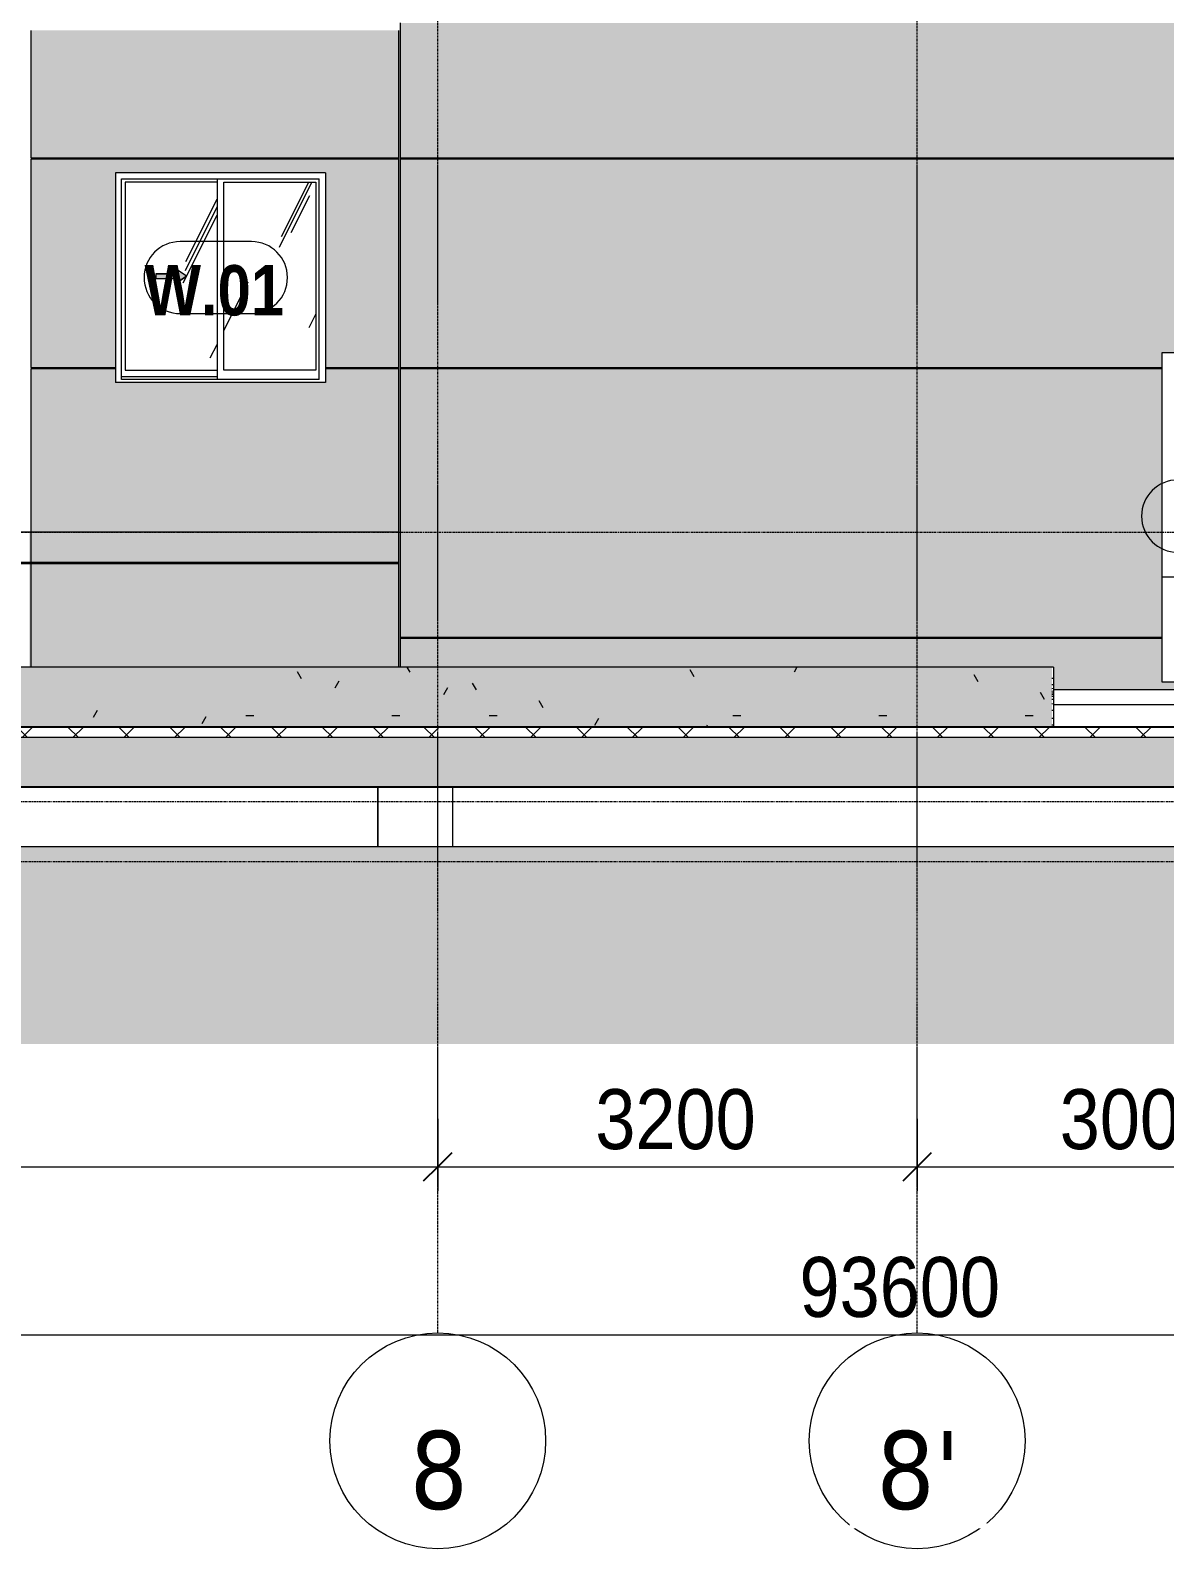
# Model space of a CAD drawing. Header units: millimetres. Extents: x -134153 to 99383, y -5233 to 35400.
# Drawn here: x 36140 to 43711, y -4584 to 5550 of the extents above; entities that cross this region are included whole.
import ezdxf

# ---------------------------------------------------------------- set-up
doc = ezdxf.new("R2010")
doc.units = ezdxf.units.MM
for name, pattern in [('1 NÉT CALL OUT', [6, 3, -3]), ('Centre', [31.75, 6.35, -4.7625, 15.875, -4.7625]), ('Grid Line', [22.225, 12.7, -3.175, 3.175, -3.175])]:
    doc.linetypes.add(name, pattern=pattern)
for name, color, linetype, lineweight in [('0-2', 250, 'Continuous', 5), ('A-ANNO-DIMS', 211, 'Continuous', 9), ('A-ANNO-DIMS-160', 211, 'Continuous', 9), ('A-DETL-GENF', 92, 'Continuous', 9), ('A-DETL-GENF-1', 92, '1 NÉT CALL OUT', 9), ('A-DETL-GENF-2', 9, 'Continuous', 9), ('A-DETL-THIN', 151, 'Continuous', 9), ('A-DOOR-IDEN', 31, 'Continuous', 9), ('A-FLOR', 192, 'Continuous', 9), ('A-FLOR-3', 192, 'Continuous', 25), ('A-FLOR-LEVL-2', 51, 'Centre', 9), ('A-FLOR-MCUT', 51, 'Continuous', 9), ('A-FLOR-PATT', 8, 'Continuous', 9), ('A-GLAZ', 151, 'Continuous', 9), ('A-GLAZ-3', 7, '1 NÉT CALL OUT', 9), ('A-GLAZ-IDEN', 152, 'Continuous', 9), ('A-WALL', 113, 'Continuous', 9), ('A-WALL-PATT', 111, 'Continuous', 9), ('A-WALL-PATT-2', 111, 'Continuous', 5), ('L-SITE-WALL-1', 7, 'Continuous', 9), ('S-BEAM-1', 7, 'Continuous', 9), ('S-COLS-1', 7, 'Continuous', 9), ('S-GRID-1', 1, 'Grid Line', 9), ('S-GRID-IDEN', 1, 'Continuous', 9)]:
    doc.layers.add(name, color=color, linetype=linetype, lineweight=lineweight)
doc.styles.add('Arial_B_1', font='arialbd_0.ttf', dxfattribs={"width": 0.85, "height": 336})
doc.styles.add('Tahoma_B_1', font='tahomabd_0.ttf', dxfattribs={"height": 520})
doc.styles.add('UTM Avo', font='UTM Avo.ttf', dxfattribs={"width": 0.9, "height": 400})
doc.dimstyles.new('1_Dim_chi_tiet_2_5', dxfattribs={"dimscale": 304.8, "dimtxt": 399.720379, "dimasz": 0.629921, "dimexe": 0.524934, "dimexo": 0.0625, "dimgap": 0.052493, "dimtad": 1, "dimdec": 0, "dimrnd": 5, "dimzin": 0, "dimdsep": 46, "dimtxsty": 'UTM Avo', "dimblk1": 'OBLIQUE', "dimblk2": 'OBLIQUE', "dimsah": 1, "dimcen": 0.09, "dimdle": 0.524934, "dimazin": 0, "dimtfac": 1, "dimtdec": 4, "dimtix": 1, "dimtmove": 0, "dimatfit": 3, "dimfxl": 1.049869, "dimfxlon": 1, "dimtvp": 1, "dimtolj": 1, "dimtzin": 0, "dimarcsym": 2})
pattern_1 = [(63.435, (84482.24, 111.3), (-0.002, 1625.6), [567.96, -3067]), (63.435, (82856.64, 111.3), (-0.002, 1625.6), [567.96, -3067]), (63.435, (85260.4, 425.35), (-0.002, 1625.6), [567.96, -3067]), (63.435, (83634.8, 425.35), (-0.002, 1625.6), [567.96, -3067]), (63.435, (85142.64, 314.5), (-0.002, 1625.6), [567.96, -3067]), (63.435, (83517.04, 314.5), (-0.002, 1625.6), [567.96, -3067]), (63.435, (85022.6, 949.4), (-0.002, 1625.6), [276.06, -3358.9]), (63.435, (83397, 949.4), (-0.002, 1625.6), [276.06, -3358.9]), (63.435, (84944.06, 851.15), (-0.002, 1625.6), [567.96, -3067]), (63.435, (83318.46, 851.15), (-0.002, 1625.6), [567.96, -3067]), (63.435, (84957.9, 921.7), (-0.002, 1625.6), [567.96, -3067]), (63.435, (83332.3, 921.7), (-0.002, 1625.6), [567.96, -3067]), (63.435, (84302.1, 612.2), (-0.002, 1625.6), [567.96, -3067]), (63.435, (82676.5, 612.2), (-0.002, 1625.6), [567.96, -3067]), (63.435, (84315.9, 695.35), (-0.002, 1625.6), [567.96, -3067]), (63.435, (82690.3, 695.35), (-0.002, 1625.6), [567.96, -3067]), (63.435, (84319.65, 755.3), (-0.002, 1625.6), [567.96, -3067]), (63.435, (82694.05, 755.3), (-0.002, 1625.6), [567.96, -3067])]
pattern_2 = [(349.695, (43152.9, 869.39), (3657.59817, -609.61005), [68.155, -6747.38]), (0, (43219.95, 857.2), (609.6, 609.6), [67.056, -542.544]), (18.435, (43287.01, 857.2), (1219.199, 609.6016), [57.832, -1869.893]), (172.875, (43341.874, 875.49), (4267.1994, -609.5991), [49.148, -4865.604]), (174.806, (43293.106, 881.584), (6096.00395, -609.55472), [67.333, -6665.92]), (194.036, (43226.05, 887.68), (-1828.8022, -609.5924), [75.403, -2438.042]), (9.462, (43201.67, 869.39), (3048.005, 609.5835), [37.08, -3670.97]), (353.66, (43238.24, 875.49), (-4876.8008, 609.5835), [55.202, -5464.96]), (185.711, (43293.106, 869.39), (-5486.3951, -609.63944), [61.264, -6065.14]), (168.69, (43232.15, 863.3), (2438.4, -609.6026), [31.084, -3077.28]), (354.806, (43098.034, 863.296), (-6096.00395, 609.55472), [67.333, -6665.92]), (348.69, (43165.09, 857.2), (-2438.4, 609.6026), [62.167, -3046.194]), (0, (43226.05, 845), (609.6, 609.6), [73.15, -536.45]), (20.556, (43299.2, 845.01), (3048.0001, 1219.19697), [52.084, -5156.34]), (3.814, (43347.97, 863.296), (8534.40115, 609.58889), [91.643, -9072.654]), (354.806, (43439.41, 869.39), (-6096.00395, 609.55472), [67.333, -6665.92]), (0, (43506.47, 863.3), (609.6, 609.6), [67.056, -542.544]), (5.194, (42963.92, 863.296), (6096.00395, 609.55472), [67.333, -6665.92]), (354.806, (43030.98, 869.39), (-6096.00395, 609.55472), [67.333, -6665.92]), (0, (42963.9, 875.5), (609.6, 609.6), [36.576, -573.024]), (5.194, (43000.5, 875.49), (6096.00395, 609.55472), [67.333, -6665.92]), (0, (43067.55, 881.6), (609.6, 609.6), [60.96, -548.64]), (10.305, (43128.514, 881.584), (-3657.59817, -609.61005), [68.155, -6747.38]), (5.194, (43195.57, 893.776), (6096.00395, 609.55472), [67.333, -6665.92]), (354.806, (43262.626, 899.87), (-6096.00395, 609.55472), [67.333, -6665.92]), (354.806, (43329.68, 893.776), (-6096.00395, 609.55472), [67.333, -6665.92]), (351.87, (43396.74, 887.68), (-3657.6004, 609.5929), [86.21, -4224.312]), (0, (43482.1, 875.5), (609.6, 609.6), [91.44, -518.16]), (347.471, (43457.7, 509.73), (3047.9989, -609.61085), [56.202, -5564.033]), (354.289, (43512.56, 497.536), (-5486.3951, 609.63944), [61.264, -6065.14]), (8.13, (43457.7, 509.73), (3657.6004, 609.5929), [43.105, -4267.418]), (9.462, (43500.37, 515.82), (3048.005, 609.5835), [74.16, -3633.892]), (0, (42963.9, 528), (609.6, 609.6), [73.15, -536.45]), (350.538, (43037.07, 528.02), (-3048.005, 609.5835), [37.08, -3670.97]), (201.801, (43073.65, 521.92), (1828.8045, 609.5868), [32.828, -3249.968]), (192.995, (43043.17, 509.73), (5486.39314, 1219.23746), [81.33, -8051.747]), (352.875, (43524.754, 509.73), (-4267.1994, 609.5991), [49.148, -4865.604]), (7.125, (43524.754, 509.73), (4267.1994, 609.5991), [49.148, -4865.604]), (0, (42963.9, 515.8), (609.6, 609.6), [48.77, -560.83]), (194.036, (43012.69, 515.82), (-1828.8022, -609.5924), [50.27, -2463.177]), (356.633, (43098.034, 534.112), (-9753.59439, 609.69188), [103.811, -10277.302]), (357.709, (43201.666, 528.016), (-14630.39665, 609.69909), [152.522, -15099.665]), (3.18, (43354.066, 521.92), (10363.19831, 609.63121), [109.897, -10879.823]), (9.462, (43463.79, 528.02), (3048.005, 609.5835), [111.242, -3596.81]), (10.305, (42963.92, 473.15), (-3657.59817, -609.61005), [68.155, -6747.38]), (15.945, (43030.98, 485.34), (-2438.4042, -609.58315), [88.76, -4349.196]), (0, (43116.3, 509.7), (609.6, 609.6), [79.25, -530.35]), (351.87, (43195.57, 509.73), (-3657.6004, 609.5929), [86.21, -4224.312]), (3.576, (43280.914, 497.536), (9144.00297, 609.5468), [97.726, -9674.906]), (351.254, (43378.45, 503.63), (4267.20096, -609.58783), [80.18, -7937.856]), (345.964, (43457.7, 491.44), (-1828.8022, 609.5924), [75.403, -2438.042]), (0, (43530.85, 473.15), (609.6, 609.6), [42.672, -566.928]), (174.806, (43098.034, 534.11), (6096.00395, -609.55472), [134.665, -6598.587]), (355.236, (42963.92, 570.69), (-6705.59647, 609.64143), [146.81, -7193.745]), (0, (43110.2, 558.5), (609.6, 609.6), [140.21, -469.39]), (4.086, (43250.434, 558.496), (7924.79503, 609.65274), [171.123, -8385.02]), (0, (43421.1, 570.7), (609.6, 609.6), [152.4, -457.2]), (7.125, (42963.92, 442.67), (4267.1994, 609.5991), [147.443, -4767.31]), (6.34, (43110.226, 460.96), (4876.8008, 609.5835), [110.403, -5409.758]), (357.51, (43219.954, 473.152), (-13411.19697, 609.70439), [140.34, -13893.706]), (353.48, (43360.162, 467.056), (-15849.59217, 1828.855172), [214.749, -21260.135]), (3.013, (42963.922, 838.912), (10972.79715, 609.6408), [115.984, -11482.446]), (351.87, (43079.75, 845.01), (-3657.6004, 609.5929), [129.316, -4181.208]), (357.614, (43207.762, 826.72), (-14020.79943, 609.61372), [146.431, -14496.664]), (10.62, (43354.066, 820.624), (-6705.59246, -1219.23973), [99.236, -9824.334]), (0, (43451.6, 838.9), (609.6, 609.6), [121.92, -487.68]), (356.82, (42963.922, 912.064), (-10363.19831, 609.63121), [109.897, -10879.823]), (6.009, (43073.65, 905.968), (-6095.99899, -609.59918), [116.464, -11529.929]), (6.71, (43189.474, 918.16), (-5486.39734, -609.61573), [104.346, -10330.325]), (354.289, (43293.106, 930.35), (-5486.3951, 609.63944), [122.528, -6003.877]), (347.905, (43415.026, 918.16), (-5486.39487, 1219.22295), [87.28, -8640.862]), (9.462, (43500.37, 899.87), (3048.005, 609.5835), [74.16, -3633.892]), (3.814, (42963.92, 796.24), (8534.40115, 609.58889), [91.643, -9072.654]), (347.196, (43055.362, 802.336), (-7924.80896, 1828.76326), [137.532, -13615.67]), (0, (43189.5, 771.86), (609.6, 609.6), [152.4, -457.2]), (5.44, (43341.874, 771.856), (-6705.60249, -609.56085), [128.595, -12730.932]), (6.71, (43469.89, 784.048), (-5486.39734, -609.61573), [104.346, -10330.325]), (0, (42963.9, 954.74), (609.6, 609.6), [103.63, -505.97]), (8.13, (43067.55, 954.74), (3657.6004, 609.5929), [172.42, -4138.102]), (357.614, (43238.242, 979.12), (-14020.79943, 609.61372), [146.431, -14496.664]), (354.472, (43384.546, 973.024), (12801.59101, -1219.302898), [189.859, -18796.025]), (6.843, (42963.922, 400), (-10363.19504, -1219.24128), [153.494, -15195.842]), (0, (43116.3, 418.3), (609.6, 609.6), [170.69, -438.91]), (356.348, (43287.01, 418.288), (-18897.604963, 1219.126665), [287.095, -28422.422]), (0, (42963.9, 613.36), (609.6, 609.6), [146.304, -463.296]), (4.764, (43110.226, 613.36), (6705.59647, 609.64143), [146.81, -7193.745]), (358.152, (43256.53, 625.552), (-18287.99624, 609.724117), [189.074, -18718.355]), (357.274, (43445.506, 619.456), (-12192.00424, 609.53415), [128.161, -12687.945]), (354.806, (42963.92, 710.896), (-6096.00395, 609.55472), [134.665, -6598.587]), (0, (43098.03, 698.7), (609.6, 609.6), [195.07, -414.53]), (1.909, (43293.106, 698.704), (17678.40105, 609.55323), [182.982, -18115.176]), (3.576, (43475.986, 704.8), (9144.00297, 609.5468), [97.726, -9674.906])]

# ---------------------------------------------------------------- blocks, each defined once
blk = doc.blocks.new('NCV_TKTC_KET CAU_rvt-2-TKCS_MẶT ĐỨNG HƯỚNG NAM')
at = {"layer": 'L-SITE-WALL-1'}
blk.add_line((76953, 100), (76953, 500), dxfattribs=at)
at = {"layer": 'S-BEAM-1'}
blk.add_line((81463, 1150), (83653, 1150), dxfattribs=at)
at = {"layer": 'S-COLS-1'}
for p, q in [((76953, 500), (76953, 100)), ((77453, 100), (77453, 500))]:
    blk.add_line(p, q, dxfattribs=at)
blk = doc.blocks.new('1_FAMILY RVT - W01-WxH 1400x1400xmm-V307-TKCS_MẶT ĐỨNG HƯỚNG NAM')
at = {"layer": 'A-DETL-GENF-1'}
blk.add_hatch(color=256, dxfattribs=at).paths.add_polyline_path([(75607, 3862), (75675, 3910), (75607, 3957), (75607, 3926), (75472, 3926), (75472, 3893), (75607, 3893)])
at = {"layer": 'A-GLAZ'}
h = blk.add_hatch(dxfattribs=at)
h.set_pattern_fill('FP_30', color=256, style=0, pattern_type=2)
h.set_pattern_definition(pattern_1)
h.paths.add_polyline_path([(75830, 3283), (75880, 3283), (75880, 4537), (75266, 4537), (75266, 3283)])
h.paths.add_polyline_path([(75607, 3862), (75607, 3893), (75472, 3893), (75472, 3926), (75607, 3926), (75607, 3957), (75675, 3910), (75651, 3893)])
h = blk.add_hatch(dxfattribs=at)
h.set_pattern_fill('FP_30', color=256, style=0, pattern_type=2)
h.set_pattern_definition(pattern_1)
h.paths.add_polyline_path([(76539, 3283), (76539, 4537), (75925, 4537), (75925, 3283)])
at = {"layer": 'A-DETL-GENF'}
for p, q in [((75607, 3957), (75607, 3926)), ((75675, 3910), (75607, 3957)), ((75675, 3910), (75607, 3957)), ((75607, 3957), (75607, 3926)), ((75472, 3926), (75472, 3893)), ((75472, 3926), (75607, 3926)), ((75607, 3926), (75472, 3926)), ((75472, 3926), (75472, 3893)), ((75472, 3893), (75607, 3893)), ((75472, 3893), (75607, 3893)), ((75675, 3910), (75607, 3862)), ((75607, 3862), (75675, 3910)), ((75607, 3893), (75607, 3862)), ((75607, 3893), (75607, 3862))]:
    blk.add_line(p, q, dxfattribs=at)
at = {"layer": 'A-GLAZ'}
for p, q in [((76603, 4600), (75203, 4600)), ((75203, 4600), (75203, 3200)), ((76603, 4600), (76603, 3200)), ((75243, 4559), (76562, 4559)), ((75243, 3219), (75243, 4559)), ((75266, 4537), (75266, 3283)), ((75880, 4537), (75266, 4537)), ((75880, 4559), (75880, 3219)), ((75925, 3283), (75925, 4537)), ((75925, 4537), (76539, 4537)), ((76539, 4537), (76539, 3283)), ((76562, 3219), (76562, 4559)), ((75266, 3283), (75880, 3283)), ((76539, 3283), (75925, 3283)), ((76603, 3200), (75203, 3200)), ((75880, 3238), (75243, 3238)), ((75880, 3238), (75243, 3238)), ((76562, 3219), (75243, 3219))]:
    blk.add_line(p, q, dxfattribs=at)
blk = doc.blocks.new('Grid - M_Grid Head - Circle-353313-TKCS_MẶT ĐỨNG HƯỚNG NAM')
at = {"layer": 'S-GRID-IDEN'}
blk.add_circle((33653, -3864), 720, dxfattribs=at)
blk = doc.blocks.new('SSA-WINDOW TAG - 10-2062020-TKCS_MẶT ĐỨNG HƯỚNG NAM')
at = {"layer": 'A-GLAZ-IDEN'}
for p, q in [((43760.064287, 11140), (43282.564287, 11140)), ((43282.564287, 10660), (43760.064287, 10660))]:
    blk.add_line(p, q, dxfattribs=at)
for centre, start, end in [((43282.564287, 10900), 90, 270), ((43760.064287, 10900), 270, 90)]:
    blk.add_arc(centre, 240, start, end, dxfattribs=at)
blk = doc.blocks.new('DIMBLOCK131-TKCS_MẶT ĐỨNG HƯỚNG NAM')
at = {"layer": 'A-ANNO-DIMS-160'}
for p, q in [((30659, -1716), (30659, -2196)), ((30659, -2036), (30659, -1716)), ((38859, -1716), (38859, -2196)), ((38859, -2036), (38859, -1716)), ((30659, -2036), (38859, -2036))]:
    blk.add_line(p, q, dxfattribs=at)
at = {"layer": 'A-ANNO-DIMS-160', "lineweight": 25}
for p, q in [((30659, -2036), (30755, -1940)), ((38859, -2036), (38955, -1940)), ((30659, -2036), (30563, -2132)), ((38859, -2036), (38763, -2132))]:
    blk.add_line(p, q, dxfattribs=at)
at = {"layer": 'A-ANNO-DIMS-160', "color": 0, "insert": (34211, -1517), "char_height": 400, "width": 1314.64, "attachment_point": 1, "line_spacing_factor": 1.110334, "style": 'UTM Avo'}
blk.add_mtext('8200', dxfattribs=at)
blk = doc.blocks.new('_Oblique')
at = {"color": 0, "linetype": 'ByBlock', "lineweight": -2}
blk.add_line((-0.5, -0.5), (0.5, 0.5), dxfattribs=at)
blk = doc.blocks.new('DIMBLOCK132-TKCS_MẶT ĐỨNG HƯỚNG NAM')
at = {"layer": 'A-ANNO-DIMS-160'}
for p, q in [((38859, -1716), (38859, -2196)), ((38859, -2036), (38859, -1716)), ((42059, -1716), (42059, -2196)), ((42059, -2036), (42059, -1716)), ((38859, -2036), (42059, -2036))]:
    blk.add_line(p, q, dxfattribs=at)
at = {"layer": 'A-ANNO-DIMS-160', "lineweight": 25}
for p, q in [((38859, -2036), (38955, -1940)), ((42059, -2036), (42155, -1940)), ((38859, -2036), (38763, -2132)), ((42059, -2036), (41963, -2132))]:
    blk.add_line(p, q, dxfattribs=at)
at = {"layer": 'A-ANNO-DIMS-160', "color": 0, "insert": (39911, -1517), "char_height": 400, "width": 1314.64, "attachment_point": 1, "line_spacing_factor": 1.110334, "style": 'UTM Avo'}
blk.add_mtext('3200', dxfattribs=at)
blk = doc.blocks.new('DIMBLOCK133-TKCS_MẶT ĐỨNG HƯỚNG NAM')
at = {"layer": 'A-ANNO-DIMS-160'}
for p, q in [((42059, -1716), (42059, -2196)), ((42059, -2036), (42059, -1716)), ((45059, -1716), (45059, -2196)), ((45059, -2036), (45059, -1716)), ((42059, -2036), (45059, -2036))]:
    blk.add_line(p, q, dxfattribs=at)
at = {"layer": 'A-ANNO-DIMS-160', "lineweight": 25}
for p, q in [((42059, -2036), (42155, -1940)), ((45059, -2036), (45155, -1940)), ((42059, -2036), (41963, -2132)), ((45059, -2036), (44963, -2132))]:
    blk.add_line(p, q, dxfattribs=at)
at = {"layer": 'A-ANNO-DIMS-160', "color": 0, "insert": (43011, -1517), "char_height": 400, "width": 1314.64, "attachment_point": 1, "line_spacing_factor": 1.110334, "style": 'UTM Avo'}
blk.add_mtext('3000', dxfattribs=at)
blk = doc.blocks.new('DIMBLOCK144-TKCS_MẶT ĐỨNG HƯỚNG NAM')
at = {"layer": 'A-ANNO-DIMS-160'}
for p, q in [((-4841, -2836), (-4841, -3316)), ((-4841, -3156), (-4841, -2836)), ((88759, -2836), (88759, -3316)), ((88759, -3156), (88759, -2836)), ((-5001, -3156), (88919, -3156))]:
    blk.add_line(p, q, dxfattribs=at)
at = {"layer": 'A-ANNO-DIMS-160', "lineweight": 25}
for p, q in [((-4841, -3156), (-4745, -3060)), ((88759, -3156), (88855, -3060)), ((-4841, -3156), (-4937, -3252)), ((88759, -3156), (88663, -3252))]:
    blk.add_line(p, q, dxfattribs=at)
at = {"layer": 'A-ANNO-DIMS-160', "color": 0, "insert": (41274, -2637), "char_height": 400, "width": 1643.29, "attachment_point": 1, "line_spacing_factor": 1.110334, "style": 'UTM Avo'}
blk.add_mtext('93600', dxfattribs=at)
blk = doc.blocks.new('STN_Door Tag - STN_Door Tag-1788670-TKCS_MẶT ĐỨNG HƯỚNG NAM')
at = {"layer": 'A-DOOR-IDEN'}
for p, q in [((50538, 10689), (51626, 10689)), ((50538, 10206), (51626, 10206))]:
    blk.add_line(p, q, dxfattribs=at)
for centre, start, end in [((50538, 10448), 90, 270), ((51626, 10448), 270, 90)]:
    blk.add_arc(centre, 242, start, end, dxfattribs=at)

msp = doc.modelspace()

# ---------------------------------------------------------------- hatches: boundary and pattern name
at = {"layer": 'A-DETL-GENF-2'}
h = msp.add_hatch(dxfattribs=at)
h.set_pattern_fill('FP_61', color=256, style=0, pattern_type=2)
h.set_pattern_definition([(0, (44078.9, 0), (774.192, 774.192), [774.192, -774.192]), (0, (44078.9, 290.3), (774.192, 774.192), [774.192, -774.192]), (0, (44078.9, 580.64), (774.192, 774.192), [774.192, -774.192]), (90, (44175.7, 677.4), (-774.192, 774.192), [774.192, -774.192]), (90, (44466, 677.4), (-774.192, 774.192), [774.192, -774.192]), (90, (44756.3, 677.4), (-774.192, 774.192), [774.192, -774.192])])
h.paths.add_polyline_path([(-8674.5, -1216.2), (92867, -1216.2), (92867, 100), (-8674.5, 100), (-8674.5, -664.1)])
at = {"layer": 'A-FLOR-PATT'}
h = msp.add_hatch(dxfattribs=at)
h.set_pattern_fill('FP_33', color=256, style=0, pattern_type=2)
h.set_pattern_definition([(45, (44078.9, 0), (-169.7056, 169.7056), []), (135, (44078.9, 0), (-169.7056, -169.7056), [])])
h.paths.add_polyline_path([(77001.2, 830), (77608.9, 830), (77608.9, 900), (6308.9, 900), (6308.9, 830), (73828, 830)])
h = msp.add_hatch(dxfattribs=at)
h.set_pattern_fill('FP_34', color=256, style=0, pattern_type=2)
h.set_pattern_definition([(0, (44078.91, 0), (650.24, 162.56), [53.645, -434.035, 53.645, -434.035, -2600.96]), (0, (44078.91, 0), (650.24, 162.56), [-975.36, 53.645, -921.715, 53.645, -434.035, -1137.92]), (0, (44078.91, 0), (650.24, 162.56), [-2438.4, 53.645, -271.475, 53.645, -759.155]), (120, (44322.75, 81.28), (-465.9011, 481.84436), [53.645, -434.035, 53.645, -3034.995]), (120, (44322.75, 81.28), (-465.9011, 481.84436), [-541.325, -434.035, 53.645, -921.715, -1625.6]), (120, (44322.75, 81.28), (-465.9011, 481.84436), [-1950.72, 53.645, -434.035, 53.645, -1084.275]), (120, (44322.75, 81.28), (-465.9011, 481.84436), [-2492.045, -271.475, 53.645, -759.155]), (240, (44404.03, 406.4), (-184.3389, -644.40436), [53.645, -434.035, 53.645, -3034.995]), (240, (44404.03, 406.4), (-184.3389, -644.40436), [-541.325, -434.035, 53.645, -921.715, -1625.6]), (240, (44404.03, 406.4), (-184.3389, -644.40436), [-1950.72, 53.645, -434.035, 53.645, -1084.275]), (240, (44404.03, 406.4), (-184.3389, -644.40436), [-2492.045, -271.475, 53.645, -759.155])])
h.paths.add_polyline_path([(77001.2, 500), (77608.9, 500), (77608.9, 830), (6308.9, 830), (6308.9, 500), (73828, 500)])
h = msp.add_hatch(dxfattribs=at)
h.set_pattern_fill('FP_35', color=256, style=0, pattern_type=2)
h.set_pattern_definition([(50, (44078.9, 0), (291.4942, -25.5022), [30.48, -335.28]), (355, (44078.9, 0), (-56.3889, 305.6909), [24.384, -268.224]), (100.451, (44103.2, -2.12), (235.108, 280.1865), [25.904, -284.944]), (46.184, (44078.9, 81.28), (433.727, -67.2684), [45.72, -502.92]), (96.636, (44115.05, 75.67), (379.844, 395.8845), [38.856, -427.416]), (351.184, (44078.9, 81.3), (379.848, 395.881), [36.576, -402.336]), (21, (44119.55, 60.96), (242.5828, -163.624), [30.48, -335.28]), (326, (44119.55, 60.96), (98.883, 294.701), [24.384, -268.224]), (71.451, (44139.77, 47.33), (341.4672, 131.074), [25.904, -284.944]), (37.5, (44078.91, 0), (4.9419, 135.28833), [5.364, -259.608, 5.364, -266.924, -269.24]), (37.5, (44078.91, 0), (4.9419, 135.28833), [-537.261, 5.364, -263.876]), (7.5, (44078.91, 0), (106.9117, 160.2891), [5.364, -149.88, 5.364, -253.512, -102.616]), (7.5, (44078.91, 0), (106.9117, 160.2891), [-414.122, 5.364, -97.252]), (327.5, (43988.28, 0), (216.9455, -9.16625), [5.364, -96.236, 5.364, -311.628, -420.624]), (327.5, (43988.28, 0), (216.9455, -9.16625), [-418.592, 5.364, -415.26]), (317.5, (43947.64, 0), (237.0069, 40.6827), [5.364, -126.716, 5.364, -205.151, -298.704]), (317.5, (43947.64, 0), (237.0069, 40.6827), [-342.595, 5.364, -293.34])])
h.paths.add_polyline_path([(77001.2, 500), (77608.9, 500), (77608.9, 830), (6308.9, 830), (6308.9, 500), (73828, 500)])
at = {"layer": 'A-WALL-PATT'}
h = msp.add_hatch(dxfattribs=at)
h.set_pattern_fill('FP_50', color=256, style=0, pattern_type=2)
h.set_pattern_definition([(0, (44078.9, 0), (1300.48, 325.12), [53.645, -921.715, 53.645, -921.715, -5201.92]), (0, (44078.9, 0), (1300.48, 325.12), [-1950.72, 53.645, -1897.075, 53.645, -921.715, -2275.84]), (0, (44078.9, 0), (1300.48, 325.12), [-4876.8, 53.645, -596.595, 53.645, -1571.955]), (120, (44566.6, 162.56), (-931.802, 963.689), [53.645, -921.715, 53.645, -6123.635]), (120, (44566.6, 162.56), (-931.802, 963.689), [-1029.005, -921.715, 53.645, -1897.075, -3251.2]), (120, (44566.6, 162.56), (-931.802, 963.689), [-3901.44, 53.645, -921.715, 53.645, -2222.195]), (120, (44566.6, 162.56), (-931.802, 963.689), [-4930.445, -596.595, 53.645, -1571.955]), (240, (44729.15, 812.8), (-368.678, -1288.809), [53.645, -921.715, 53.645, -6123.635]), (240, (44729.15, 812.8), (-368.678, -1288.809), [-1029.005, -921.715, 53.645, -1897.075, -3251.2]), (240, (44729.15, 812.8), (-368.678, -1288.809), [-3901.44, 53.645, -921.715, 53.645, -2222.195]), (240, (44729.15, 812.8), (-368.678, -1288.809), [-4930.445, -596.595, 53.645, -1571.955])])
h.paths.add_polyline_path([(34623.9, 900), (42958.9, 900), (42958.9, 1300), (34623.9, 1300), (34623.9, 992.2)])
h = msp.add_hatch(dxfattribs=at)
h.set_pattern_fill('FP_54', color=256, style=0, pattern_type=2)
h.set_pattern_definition(pattern_2)
h.paths.add_polyline_path([(34623.9, 900), (42958.9, 900), (42958.9, 1300), (34623.9, 1300), (34623.9, 992.2)])
h = msp.add_hatch(dxfattribs=at)
h.set_pattern_fill('FP_54', color=256, style=0, pattern_type=2)
h.set_pattern_definition(pattern_2)
h.paths.add_polyline_path([(42968.9, 900), (42968.9, 1300), (42958.9, 1300), (42958.9, 900)])
at = {"layer": 'A-WALL-PATT-2'}
h = msp.add_hatch(color=256, dxfattribs=at)
h.paths.add_polyline_path([(38608.9, 2200), (43693.9, 2200), (43693.9, 3290), (38608.9, 3290), (38608.9, 3200.6)])
h.paths.add_polyline_path([(44983.9, 2200), (45208.9, 2200), (45208.9, 3290), (44983.9, 3290), (44983.9, 3200.6)])
h.paths.add_polyline_path([(44764.9, 3401), (44660.7, 3402.6), (44660.8, 3412.1), (44661, 3414.5), (44765.9, 3412.8), (44769.4, 3406.7), (44765.2, 3401.4)])
h.paths.add_polyline_path([(42096.3, 3300), (43693.9, 3300), (43693.9, 3400), (44765.7, 3401.4), (44774.5, 3405.3), (44774.1, 3409), (44773, 3410.3), (44771.3, 3410.6), (44764.9, 3414), (44789.6, 3412.8), (44787.8, 3401), (44983.9, 3400), (44983.9, 3300), (45208.9, 3300), (45208.9, 4690), (38608.9, 4690), (38608.9, 3300), (38923.1, 3300)])
h.paths.add_polyline_path([(44454.3, 3400.5), (44445.1, 3400.5), (44445.1, 3414.5), (44431.4, 3415.5), (44431.4, 3418.5), (44468.6, 3418.5), (44468.6, 3415.5), (44461, 3414.5), (44459.4, 3411), (44460.7, 3407.5), (44461.5, 3405.7), (44459.4, 3400.5), (44454.8, 3400.5), (44454.5, 3402.7)])
h.paths.add_polyline_path([(44642.9, 3402.3), (44643.3, 3404), (44643.1, 3411.7), (44643.5, 3412.7), (44660.5, 3411.7), (44660.5, 3403.3), (44660.2, 3402.3), (44643.1, 3402.3)])
h.paths.add_polyline_path([(44642, 3402.5), (44476.5, 3405.3), (44477, 3409), (44477.2, 3411.5), (44643, 3411), (44642.7, 3403.2), (44642.4, 3402.7)])
h.paths.add_polyline_path([(44474.1, 3403.5), (44466.9, 3404), (44465.1, 3407.5), (44467.2, 3411.5), (44474.1, 3410), (44474.1, 3404)])
h.paths.add_polyline_path([(44475.8, 3415.5), (44475.4, 3415.5), (44477, 3418.5), (44494.6, 3418.5), (44494.6, 3415.5), (44476.2, 3415.5)])
h.paths.add_polyline_path([(44475, 3415.5), (44469.8, 3415.5), (44469.8, 3418.5), (44475, 3418.5)])
h.paths.add_polyline_path([(44424.7, 3415.5), (44405.4, 3415.5), (44405.4, 3418.5), (44424.7, 3418.5)])
h.paths.add_polyline_path([(44447.9, 3415.5), (44452.1, 3415.5), (44452.1, 3417.5), (44447.9, 3417.5)])
h.paths.add_polyline_path([(44430.3, 3415.5), (44425.1, 3415.5), (44425.1, 3418.5), (44430.3, 3418.5)])
h.paths.add_polyline_path([(43682.9, 4700), (45208.9, 4700), (45208.9, 5600), (38608.9, 5600), (38608.9, 4700), (42096.3, 4700)])
h = msp.add_hatch(color=256, dxfattribs=at)
h.paths.add_polyline_path([(36749.8, 2200), (38598.9, 2200), (38598.9, 3290), (38108.9, 3290), (38108.9, 3200), (36708.9, 3200.6), (36708.9, 3290), (36143.9, 3290), (36143.9, 2200), (36708.9, 2200)])
h.paths.add_polyline_path([(38108.9, 3300), (38598.9, 3300), (38598.9, 4690), (36143.9, 4690), (36143.9, 3300), (36708.9, 3300), (36708.9, 4600), (38108.9, 4600), (38108.9, 4559.1)])
h.paths.add_polyline_path([(37336.5, 4700), (38598.9, 4700), (38598.9, 5550), (36143.9, 5549.6), (36143.9, 4700)])
for points in [[(36143.9, 4690), (38598.9, 4690), (38598.9, 4700), (36143.9, 4700)], [(43682.9, 4690), (45208.9, 4690), (45208.9, 4700), (38608.9, 4700), (38608.9, 4690), (42096.3, 4690)], [(36708.9, 3290), (36708.9, 3300), (36143.9, 3300), (36143.9, 3290)], [(38108.9, 3290), (38598.9, 3290), (38598.9, 3300), (38108.9, 3300)], [(43682.9, 3290), (43693.9, 3290), (43693.9, 3300), (38608.9, 3300), (38608.9, 3290), (42096.3, 3290)], [(37336.5, 1990), (38598.9, 1990), (38598.9, 2000), (36143.9, 2000), (36143.9, 1990)], [(43682.9, 1490), (43693.9, 1490), (43693.9, 1500), (38608.9, 1500), (38608.9, 1490), (42096.3, 1490)]]:
    msp.add_hatch(color=256, dxfattribs=at).paths.add_polyline_path(points)
h = msp.add_hatch(color=256, dxfattribs=at)
h.paths.add_polyline_path([(36143.9, 1300), (36143.9, 1990), (36133.9, 1990), (36133.9, 1300), (36140.3, 1300)])
h.paths.add_polyline_path([(36143.9, 2000), (36143.9, 2200), (36133.9, 2200), (36133.9, 2000)])
h = msp.add_hatch(color=256, dxfattribs=at)
h.paths.add_polyline_path([(36143.9, 1300), (38598.9, 1300), (38598.9, 1990), (36143.9, 1990)])
h.paths.add_polyline_path([(36143.9, 2000), (38598.9, 2000), (38598.9, 2200), (36143.9, 2200)])
h = msp.add_hatch(color=256, dxfattribs=at)
h.paths.add_polyline_path([(43790.1, 1150), (45158.8, 1150), (45158.8, 1300), (45233.9, 1300), (45233.9, 1490), (44983.9, 1490), (44983.9, 1200), (43693.9, 1200), (43693.9, 1490), (38608.9, 1490), (38608.9, 1300), (42968.9, 1300), (42968.9, 1150), (43682.9, 1150)])
h.paths.add_polyline_path([(43693.9, 1500), (43693.9, 2200), (38608.9, 2200), (38608.9, 1500), (43682.9, 1500)])
h.paths.add_polyline_path([(44983.9, 1500), (45233.9, 1500), (45233.9, 2200), (44983.9, 2200), (44983.9, 2096.4)])

# ---------------------------------------------------------------- linework, layer by layer
at = {"layer": 'A-DETL-THIN'}
msp.add_line((92867, 100), (-8674.5, 100), dxfattribs=at)
at = {"layer": 'A-FLOR'}
msp.add_line((42968.9, 1050), (45058.9, 1050), dxfattribs=at)
at = {"layer": 'A-FLOR-3'}
for p, q in [((77608.9, 900), (3158.9, 900)), ((3158.9, 500), (77608.9, 500))]:
    msp.add_line(p, q, dxfattribs=at)
at = {"layer": 'A-FLOR-LEVL-2'}
for p, q in [((-12769.4, 2200), (95658.9, 2200)), ((95658.9, 400), (-12769.4, 400)), ((93626.9, 0), (-12769.4, 0))]:
    msp.add_line(p, q, dxfattribs=at)
at = {"layer": 'A-FLOR-MCUT'}
msp.add_line((77608.9, 830), (3158.9, 830), dxfattribs=at)
at = {"layer": 'A-WALL'}
for p, q in [((38608.9, 5600), (38608.9, 1300)), ((36143.9, 5550), (36143.9, 4700)), ((38598.9, 1300), (38598.9, 5550)), ((36143.9, 4700), (38598.9, 4700)), ((38598.9, 4690), (36143.9, 4690)), ((36143.9, 4690), (36143.9, 3300)), ((38608.9, 4700), (45208.9, 4700)), ((45208.9, 4690), (38608.9, 4690)), ((43693.9, 3400), (44779.3, 3400)), ((43693.9, 1200), (43693.9, 3400)), ((36143.9, 3300), (36708.9, 3300)), ((36708.9, 3290), (36143.9, 3290)), ((36143.9, 3290), (36143.9, 1300)), ((38108.9, 3300), (38598.9, 3300)), ((38598.9, 3290), (38108.9, 3290)), ((38608.9, 3300), (43693.9, 3300)), ((43693.9, 3290), (38608.9, 3290)), ((38598.9, 2200), (15558.9, 2200)), ((14468.9, 2000), (38598.9, 2000)), ((38598.9, 1990), (22658.9, 1990)), ((36139.9, 2000), (36139.9, 1990)), ((43802.5, 1900), (43693.9, 1900)), ((38608.9, 1500), (43693.9, 1500)), ((43693.9, 1490), (38608.9, 1490)), ((42968.9, 1300), (34623.9, 1300)), ((42968.9, 1300), (42968.9, 900)), ((44983.9, 1200), (43693.9, 1200))]:
    msp.add_line(p, q, dxfattribs=at)
at = {"layer": 'S-GRID-1'}
for p, q in [((38858.9, 856.3), (38858.9, 30285.9)), ((42058.9, 856.3), (42058.9, 30285.9)), ((38858.9, -3143.7), (38858.9, 856.3)), ((42058.9, -3143.7), (42058.9, 856.3))]:
    msp.add_line(p, q, dxfattribs=at)

# ---------------------------------------------------------------- block references
at = {"layer": '0-2'}
msp.add_blockref('NCV_TKTC_KET CAU_rvt-2-TKCS_MẶT ĐỨNG HƯỚNG NAM', (-38493.7, 0), dxfattribs=at)
at = {"layer": 'A-DOOR-IDEN'}
msp.add_blockref('STN_Door Tag - STN_Door Tag-1788670-TKCS_MẶT ĐỨNG HƯỚNG NAM', (-6738.7, -8139.9), dxfattribs=at)
at = {"layer": 'A-GLAZ-3'}
msp.add_blockref('1_FAMILY RVT - W01-WxH 1400x1400xmm-V307-TKCS_MẶT ĐỨNG HƯỚNG NAM', (-38493.7, 0), dxfattribs=at)
at = {"layer": 'A-GLAZ-IDEN'}
msp.add_blockref('SSA-WINDOW TAG - 10-2062020-TKCS_MẶT ĐỨNG HƯỚNG NAM', (-6143.7, -7000), dxfattribs=at)
at = {"layer": 'S-GRID-IDEN'}
for p in [(5206.3, 0), (8406.3, 0)]:
    msp.add_blockref('Grid - M_Grid Head - Circle-353313-TKCS_MẶT ĐỨNG HƯỚNG NAM', p, dxfattribs=at)

# ---------------------------------------------------------------- texts
at = {"layer": 'A-GLAZ-IDEN', "insert": (37367.6, 3812.7), "char_height": 336, "width": 962.88, "attachment_point": 5, "line_spacing_factor": 0.936439, "style": 'Arial_B_1'}
msp.add_mtext('\\pt6.80064,13.60128,20.39856,27.1992,33.99984,40.80048,47.60112,54.3984,61.19904,67.99968,74.80032,81.60096,88.4016,95.19888,101.99952,108.80016,115.6008,122.40144,129.19872,135.99936,142.8,149.60064,156.40128,163.19856,169.9992,176.79984,183.60048,190.40112,197.1984,203.99904,210.79968,217.60032;W.01', dxfattribs=at)

# ---------------------------------------------------------------- dimensions: what is measured, and where the dimension line sits
at = {"layer": 'A-ANNO-DIMS'}
for base, p1, p2, override, picture, middle in [((38858.9, -2036.5), (30658.9, -1716.5), (38858.9, -1716.5), {"dimpost": '<>', "dimfxl": 8200}, 'DIMBLOCK131-TKCS_MẶT ĐỨNG HƯỚNG NAM', (34758.9, -1813.5)), ((42058.9, -2036.5), (38858.9, -1716.5), (42058.9, -1716.5), {"dimpost": '<>', "dimfxl": 3200}, 'DIMBLOCK132-TKCS_MẶT ĐỨNG HƯỚNG NAM', (40458.9, -1813.5)), ((45058.9, -2036.5), (42058.9, -1716.5), (45058.9, -1716.5), {"dimpost": '<>', "dimfxl": 3000}, 'DIMBLOCK133-TKCS_MẶT ĐỨNG HƯỚNG NAM', (43558.9, -1813.5)), ((88758.9, -3156.5), (-4841.1, -2836.5), (88758.9, -2836.5), {"dimpost": '<>', "dimfxl": 93600}, 'DIMBLOCK144-TKCS_MẶT ĐỨNG HƯỚNG NAM', (41958.9, -2933.5))]:
    dim = msp.add_linear_dim(base=base, p1=p1, p2=p2, dimstyle='1_Dim_chi_tiet_2_5', override=override, dxfattribs=at)
    dim.commit()
    dim.dimension.update_dxf_attribs({"geometry": picture, "text_midpoint": middle})

# ---------------------------------------------------------------- next in the draw order: texts
at = {"layer": 'S-GRID-IDEN', "char_height": 520, "attachment_point": 5, "line_spacing_factor": 0.996129, "style": 'Tahoma_B_1', "bg_fill": 3, "box_fill_scale": 1.25, "bg_fill_color": 256, "bg_fill_true_color": 13158600, "bg_fill_transparency": 0}
for s, insert, width in [('\\pt2031.9988,4063.9976,6096.0016,8128.0004,10159.9992,12191.998,14224.002,16256.0008,18287.9996,20319.9984,22352.0024,24384.0012,26416,28447.9988,30479.9976,32512.0016,34544.0004,36575.9992,38607.998,40640.002,42672.0008,44703.9996,46735.9984,48768.0024,50800.0012,52832,54863.9988,56895.9976,58928.0016,60960.0004,62991.9992,65023.998;8', (38866.4, -4063.4), 465.6), ("\\pt2031.9988,4063.9976,6096.0016,8128.0004,10159.9992,12191.998,14224.002,16256.0008,18287.9996,20319.9984,22352.0024,24384.0012,26416,28447.9988,30479.9976,32512.0016,34544.0004,36575.9992,38607.998,40640.002,42672.0008,44703.9996,46735.9984,48768.0024,50800.0012,52832,54863.9988,56895.9976,58928.0016,60960.0004,62991.9992,65023.998;8'", (42066.4, -4063.4), 656)]:
    msp.add_mtext(s, dxfattribs=dict(at, insert=insert, width=width))

doc.saveas('drawing.dxf')
